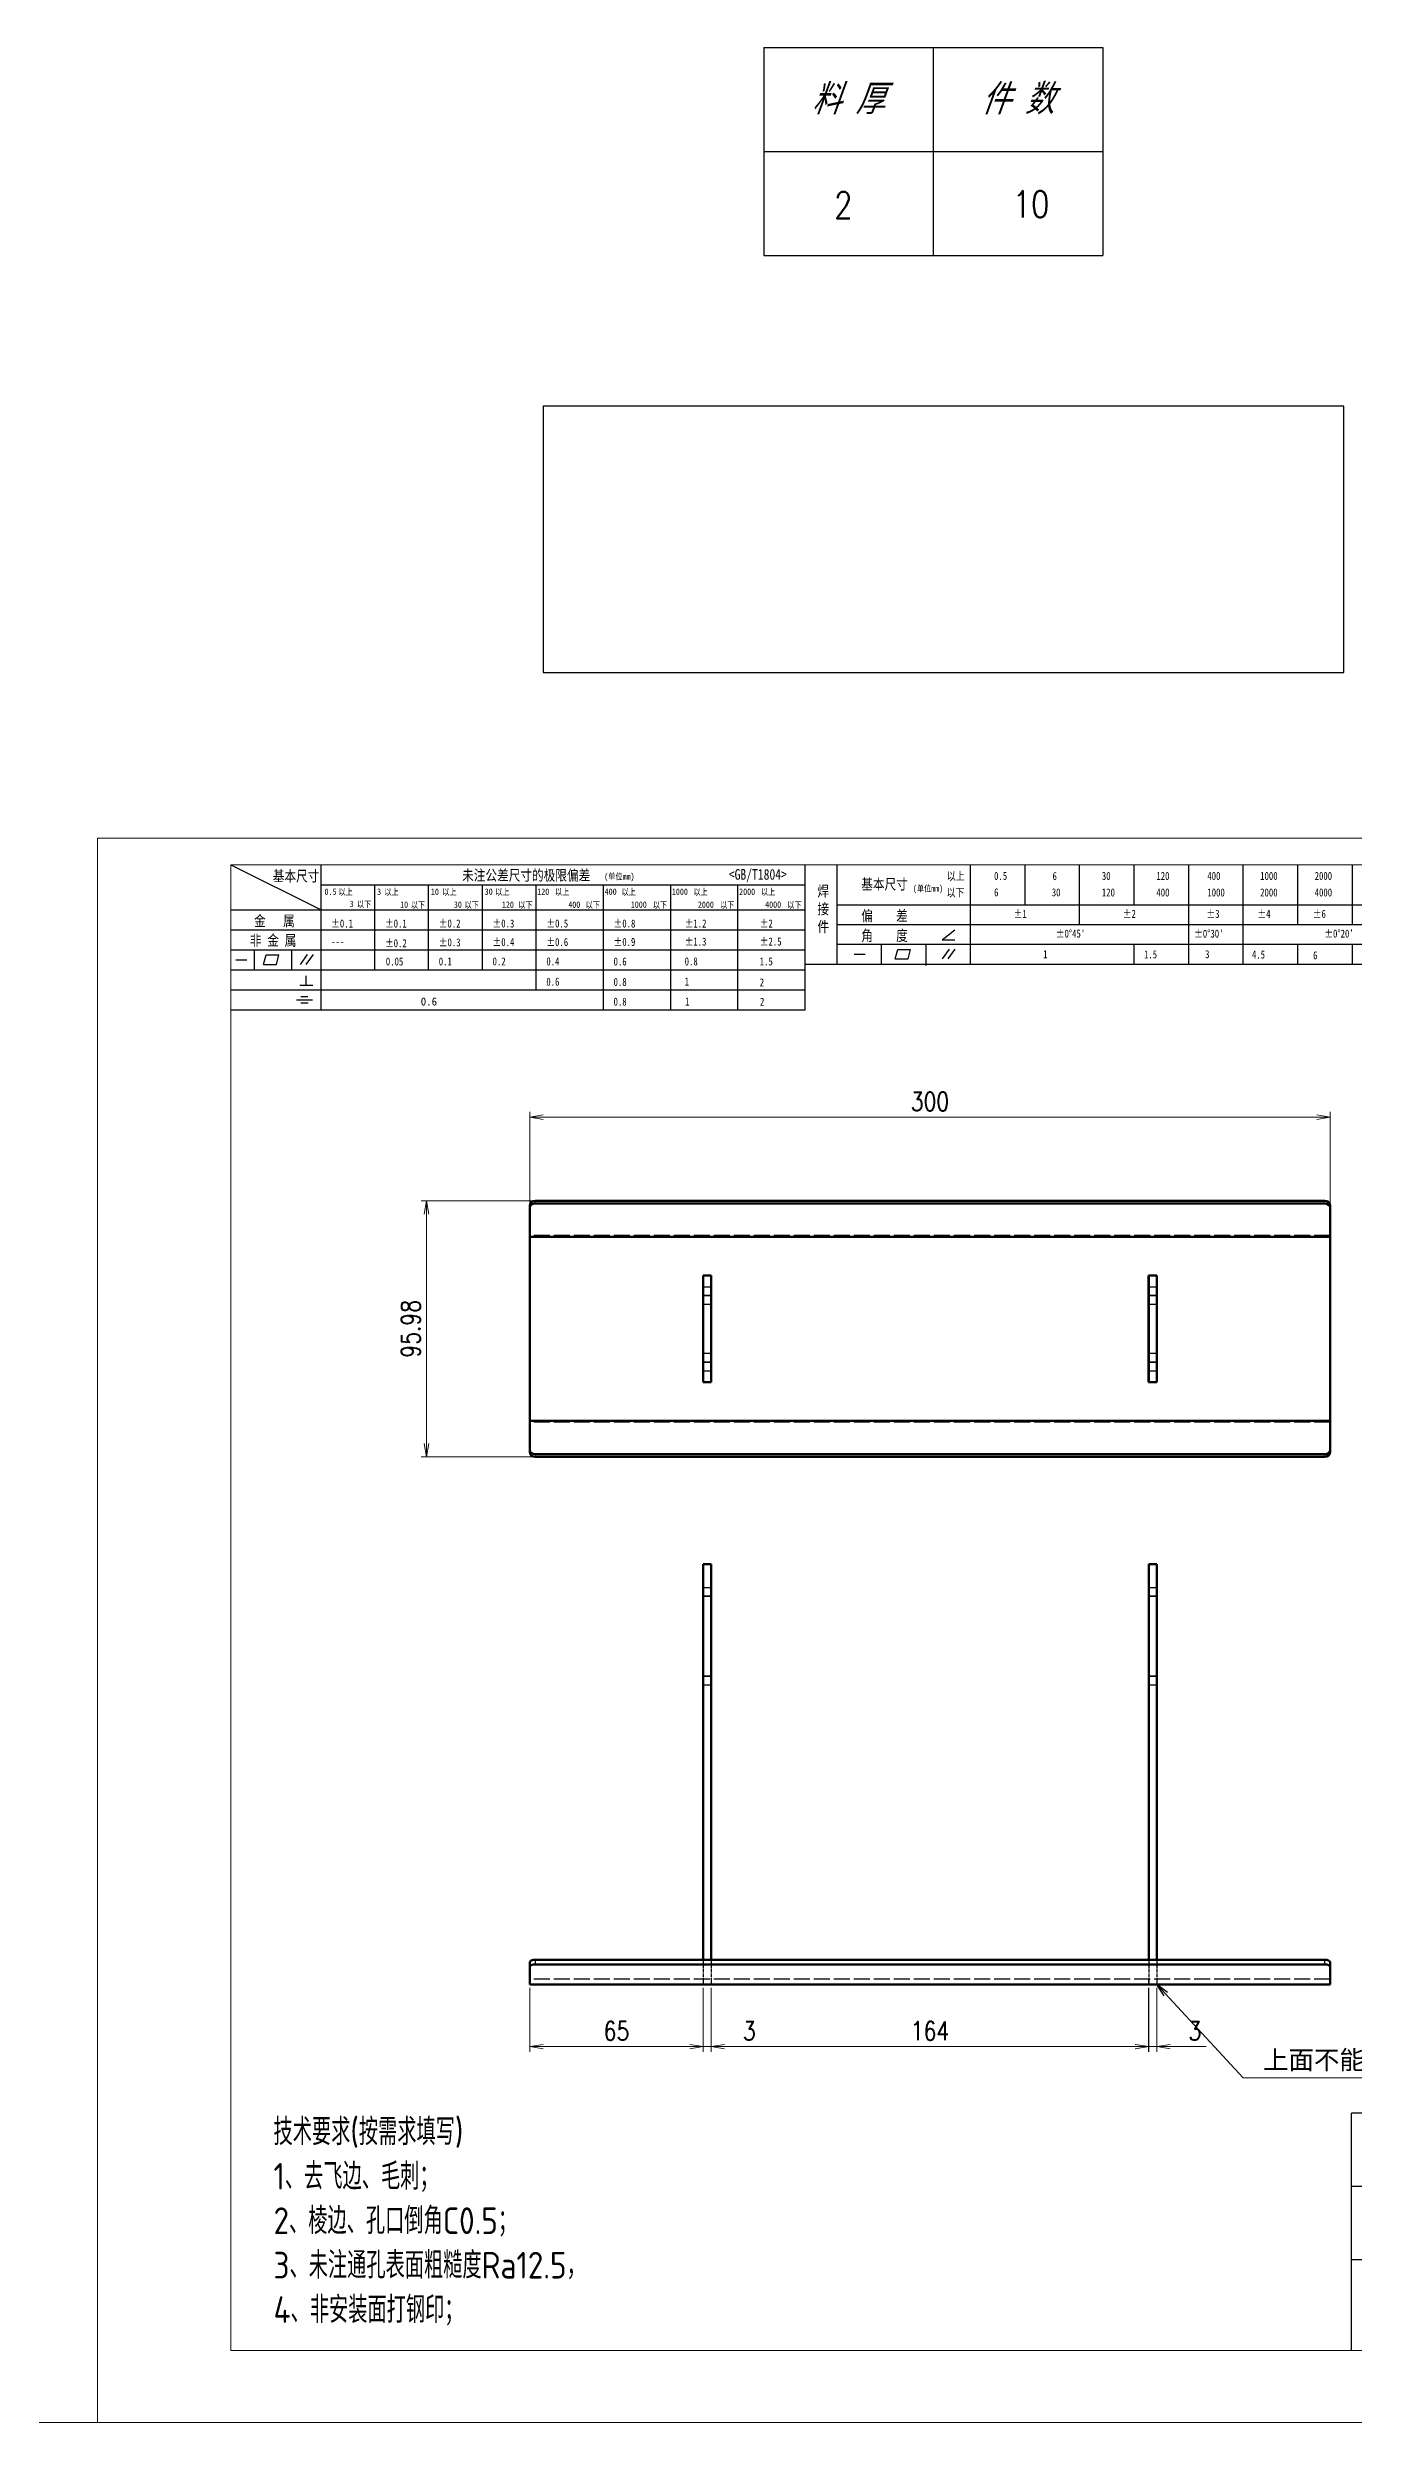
# Model space of a CAD drawing. Header units: millimetres. Extents: x 115 to 3943, y 57 to 947.
# Drawn here: x 1025 to 1515, y 57 to 947 of the extents above; entities that cross this region are included whole.
import ezdxf
from ezdxf.enums import TextEntityAlignment as Align

# ---------------------------------------------------------------- set-up
doc = ezdxf.new("R2010")
doc.units = ezdxf.units.MM
doc.header["$PDMODE"] = 35
doc.linetypes.add('AM_ISO02W050', pattern=[7.5, 6, -1.5])
doc.linetypes.add('AM_ISO08W050', pattern=[18, 12, -1.5, 3, -1.5])
for name, color, linetype, lineweight in [('CENTER', 2, 'AM_ISO08W050', 35), ('DIM', 3, 'Continuous', 25), ('DRAWING', 7, 'Continuous', 50), ('HIDDEN', 1, 'AM_ISO02W050', 25), ('图框', 7, 'Continuous', 18), ('标注线', 3, 'Continuous', 18)]:
    doc.layers.add(name, color=color, linetype=linetype, lineweight=lineweight)
doc.layers.add('图\\M+19E79\\M+195B6\\M+18E9A', color=7, linetype='Continuous')
doc.layers.add('打印', color=7, linetype='Continuous', lineweight=15, plot=False)
doc.layers.add('打印-禁用', color=7, linetype='Continuous', lineweight=15, plot=False)
doc.styles.add('DIM', font='romans.shx', dxfattribs={"width": 0.8, "bigfont": 'bigfont.shx'})
doc.styles.get("Standard").update_dxf_attribs({"font": 'txt.shx', "width": 0.8, "oblique": 20, "bigfont": 'bigfont.shx'})
doc.styles.add('国标', font='simfang.ttf', dxfattribs={"width": 0.8})
doc.styles.add('宋体', font='')
doc.styles.add('机械长仿宋', font='gbenor.shx', dxfattribs={"height": 1, "bigfont": 'gbcbig.shx'})
doc.styles.get('宋体').set_extended_font_data('SimSun')
doc.dimstyles.new('XR 1-2$0', dxfattribs={"dimscale": 2, "dimtxt": 3.5, "dimasz": 2.5, "dimexe": 1, "dimexo": 0.625, "dimgap": 1.2, "dimtad": 1, "dimdsep": 46, "dimtxsty": 'DIM', "dimblk": 'OPEN', "dimcen": 0, "dimclrd": 8, "dimclre": 8, "dimclrt": 2, "dimazin": 2, "dimtfac": 0.5, "dimtmove": 0, "dimatfit": 3, "dimldrblk": 'OPEN', "dimfxl": 0, "dimtolj": 2, "dimlwd": 13, "dimlwe": 13, "dimarcsym": 0})
doc.dimstyles.new('XR 1-2$7', dxfattribs={"dimscale": 2, "dimtxt": 3.5, "dimasz": 2.5, "dimexe": 1, "dimexo": 0.625, "dimgap": 1.2, "dimtad": 1, "dimdsep": 46, "dimtxsty": 'DIM', "dimblk": 'OPEN', "dimcen": 0, "dimclrd": 8, "dimclre": 8, "dimclrt": 2, "dimazin": 2, "dimtfac": 0.5, "dimtmove": 0, "dimatfit": 3, "dimldrblk": 'OPEN', "dimfxl": 0, "dimtolj": 2, "dimlwd": 13, "dimlwe": 13, "dimarcsym": 0})

# ---------------------------------------------------------------- blocks, each defined once
blk = doc.blocks.new('GZDEH零件A3图框V01版')
at = {"layer": '图\\M+19E79\\M+195B6\\M+18E9A', "color": 9}
for p, q in [((2882.49, -1554.46), (2899.37, -1562.92)), ((2899.37, -1581.67), (2899.37, -1554.46)), ((2990.09, -1581.67), (2990.09, -1554.46)), ((2996.09, -1573.08), (2996.09, -1554.46)), ((3021.09, -1561.98), (3021.09, -1554.46)), ((3031.31, -1561.98), (3031.31, -1554.46)), ((3041.53, -1561.98), (3041.53, -1554.46)), ((3051.75, -1561.98), (3051.75, -1554.46)), ((3061.98, -1561.98), (3061.98, -1554.46)), ((3072.2, -1561.98), (3072.2, -1554.46)), ((3082.42, -1561.98), (3082.42, -1554.46)), ((3092.64, -1561.98), (3092.64, -1554.46)), ((2899.37, -1558.24), (2990.09, -1558.24)), ((2909.45, -1574.17), (2909.45, -1558.24)), ((2919.53, -1574.17), (2919.53, -1558.24)), ((2929.61, -1574.17), (2929.61, -1558.24)), ((2939.69, -1577.92), (2939.69, -1558.24)), ((2952.29, -1581.67), (2952.29, -1558.24)), ((2964.89, -1581.67), (2964.89, -1558.24)), ((2977.49, -1581.67), (2977.49, -1558.24)), ((2996.09, -1561.98), (3113.09, -1561.98)), ((3021.09, -1573.08), (3021.09, -1561.98)), ((3041.53, -1565.68), (3041.53, -1561.98)), ((3061.98, -1573.08), (3061.98, -1561.98)), ((3072.2, -1573.08), (3072.2, -1561.98)), ((3082.42, -1565.68), (3082.42, -1561.98)), ((3092.64, -1565.68), (3092.64, -1561.98)), ((2882.49, -1562.92), (2990.09, -1562.92)), ((2882.49, -1566.67), (2990.09, -1566.67)), ((2996.09, -1565.68), (3113.09, -1565.68)), ((3015.75, -1568.51), (3018.15, -1566.66)), ((2882.49, -1570.42), (2990.09, -1570.42)), ((2886.92, -1574.12), (2886.92, -1570.42)), ((2888.59, -1573.16), (2889.07, -1571.37)), ((2889.07, -1571.37), (2891.48, -1571.37)), ((2891, -1573.16), (2891.48, -1571.37)), ((2893.91, -1574.12), (2893.91, -1570.42)), ((2895.52, -1573.16), (2896.85, -1571.3)), ((2896.6, -1573.16), (2897.94, -1571.3)), ((2996.09, -1569.38), (3113.09, -1569.38)), ((2999.26, -1571.23), (3001.32, -1571.23)), ((3004.42, -1573.08), (3004.42, -1569.38)), ((3006.97, -1572.12), (3007.45, -1570.33)), ((3007.45, -1570.33), (3009.86, -1570.33)), ((3009.39, -1572.12), (3009.86, -1570.33)), ((3012.75, -1573.08), (3012.75, -1569.38)), ((3015.75, -1568.51), (3018.15, -1568.51)), ((3015.81, -1572.12), (3017.15, -1570.26)), ((3016.89, -1572.12), (3018.23, -1570.26)), ((3051.75, -1573.08), (3051.75, -1569.38)), ((3082.42, -1573.08), (3082.42, -1569.48)), ((3092.64, -1573.08), (3092.64, -1569.38)), ((2882.49, -1574.17), (2990.09, -1574.17)), ((2883.43, -1572.27), (2885.49, -1572.27)), ((2888.59, -1573.16), (2891, -1573.16)), ((2896.58, -1577.05), (2896.58, -1575.28)), ((2990.09, -1573.08), (3113.09, -1573.08)), ((3006.97, -1572.12), (3009.39, -1572.12)), ((3012.75, -1573.33), (3012.75, -1573.08)), ((2882.49, -1577.92), (2990.09, -1577.92)), ((2894.79, -1579.77), (2897.77, -1579.77)), ((2895.42, -1577.05), (2897.81, -1577.05)), ((2895.57, -1579.17), (2896.92, -1579.17)), ((2895.57, -1580.37), (2896.93, -1580.37)), ((2882.49, -1581.67), (2990.09, -1581.67)), ((3272.49, -1788.46), (3092.49, -1788.46)), ((3181.99, -1802.21), (3092.49, -1802.21)), ((3181.99, -1815.96), (3092.49, -1815.96))]:
    blk.add_line(p, q, dxfattribs=at)
at = {"layer": '图\\M+19E79\\M+195B6\\M+18E9A', "color": 7}
blk.add_line((3272.49, -1788.46), (3092.49, -1788.46), dxfattribs=at)
at = {"layer": '图\\M+19E79\\M+195B6\\M+18E9A', "color": 9, "linetype": 'Continuous'}
blk.add_line((3092.49, -1832.96), (3092.49, -1788.46), dxfattribs=at)
at = {"layer": '图框', "linetype": 'Continuous'}
for p, q in [((2882.49, -1554.46), (2882.49, -1832.96)), ((3272.49, -1554.46), (2882.49, -1554.46)), ((2882.49, -1832.96), (3272.49, -1832.96))]:
    blk.add_line(p, q, dxfattribs=at)
at = {"layer": '打印-禁用', "linetype": 'Continuous'}
for p, q in [((2857.49, -1549.46), (2857.49, -1846.46)), ((3277.49, -1549.46), (2857.49, -1549.46)), ((2857.49, -1846.46), (3277.49, -1846.46))]:
    blk.add_line(p, q, dxfattribs=at)
at = {"layer": '图\\M+19E79\\M+195B6\\M+18E9A', "color": 9, "style": '国标', "width": 0.8}
for s, height, p in [('基本尺寸', 2, (2890.33, -1557.58)), ('未注公差尺寸的极限偏差', 2, (2925.81, -1557.44)), ('<GB/T1804>', 2, (2975.78, -1557.27)), ('基本尺寸', 2, (3000.6, -1559.1)), ('以上', 1.5, (3016.64, -1557.33)), ('0.5', 1.5, (3025.49, -1557.3)), ('6', 1.5, (3036.45, -1557.34)), ('30', 1.5, (3045.69, -1557.31)), ('120', 1.5, (3055.91, -1557.31)), ('400', 1.5, (3065.46, -1557.31)), ('1000', 1.5, (3075.36, -1557.31)), ('2000', 1.5, (3085.57, -1557.31)), ('30', 1.2, (2930.04, -1560.11)), ('以下', 1.5, (3016.58, -1560.43)), ('6', 1.5, (3025.49, -1560.38)), ('30', 1.5, (3036.31, -1560.39)), ('120', 1.5, (3045.69, -1560.41)), ('400', 1.5, (3055.91, -1560.41)), ('1000', 1.5, (3065.46, -1560.41)), ('2000', 1.5, (3075.36, -1560.41)), ('4000', 1.5, (3085.57, -1560.41)), ('金   属', 2, (2886.82, -1565.98)), ('±0.1', 1.5, (2901.27, -1566.23)), ('±0.1', 1.5, (2911.35, -1566.23)), ('±0.2', 1.5, (2921.43, -1566.23)), ('±0.3', 1.5, (2931.51, -1566.23)), ('±0.5', 1.5, (2941.59, -1566.23)), ('±0.8', 1.5, (2954.19, -1566.23)), ('±1.2', 1.5, (2967.51, -1566.23)), ('±2', 1.5, (2981.58, -1566.23)), ('偏    差', 2, (3000.6, -1565.04)), ('角    度', 2, (3000.6, -1568.74)), ('±1', 1.5, (3029.16, -1564.42)), ("±0%%D45'", 1.5, (3037.06, -1568.12)), ('±2', 1.5, (3049.61, -1564.42)), ("±0%%D30'", 1.5, (3062.98, -1568.12)), ('±3', 1.5, (3065.3, -1564.42)), ('±4', 1.5, (3074.85, -1564.42)), ('±6', 1.5, (3085.22, -1564.42)), ("±0%%D20'", 1.5, (3087.38, -1568.12)), ('非 金 属', 2, (2886.02, -1569.65)), ('---', 1.5, (2901.27, -1569.65)), ('±0.2', 1.5, (2911.35, -1569.92)), ('±0.3', 1.5, (2921.43, -1569.77)), ('±0.4', 1.5, (2931.51, -1569.71)), ('±0.6', 1.5, (2941.59, -1569.71)), ('±0.9', 1.5, (2954.19, -1569.68)), ('±1.3', 1.5, (2967.51, -1569.62)), ('±2.5', 1.5, (2981.58, -1569.61)), ('1', 1.5, (3034.69, -1571.98)), ('1.5', 1.5, (3053.59, -1572.01)), ('3', 1.5, (3065.05, -1571.98)), ('4.5', 1.5, (3073.82, -1572.05)), ('6', 1.5, (3085.28, -1572.19)), ('0.1', 1.5, (2921.43, -1573.34)), ('0.2', 1.5, (2931.51, -1573.33)), ('0.4', 1.5, (2941.59, -1573.33)), ('0.6', 1.5, (2941.59, -1577.14)), ('0.6', 1.5, (2954.19, -1573.35)), ('0.8', 1.5, (2954.19, -1577.17)), ('0.8', 1.5, (2967.51, -1573.33)), ('1', 1.5, (2967.51, -1577.12)), ('2', 1.5, (2981.58, -1577.26)), ('1.5', 1.5, (2981.58, -1573.34)), ('0.8', 1.5, (2954.19, -1580.87)), ('1', 1.5, (2967.59, -1580.86)), ('2', 1.5, (2981.62, -1580.89))]:
    blk.add_text(s, height=height, dxfattribs=at).set_placement(p)
at = {"layer": '图\\M+19E79\\M+195B6\\M+18E9A', "color": 9, "lineweight": 15, "style": '国标', "width": 0.8}
for s, p in [('(单位mm)', (2952.44, -1557.27)), ('(单位mm)', (3010.27, -1559.51)), ('0.5', (2900.03, -1560.11)), ('以上', (2902.64, -1560.16)), ('3', (2904.73, -1562.41)), ('以下', (2906.1, -1562.46)), ('3', (2909.88, -1560.11)), ('以上', (2911.25, -1560.16)), ('10', (2914.19, -1562.54)), ('以下', (2916.18, -1562.59)), ('10', (2919.96, -1560.11)), ('以上', (2922.09, -1560.16)), ('30', (2924.27, -1562.54)), ('以下', (2926.26, -1562.59)), ('以上', (2932.02, -1560.16)), ('120', (2933.26, -1562.54)), ('以下', (2936.34, -1562.59)), ('120', (2939.88, -1560.11)), ('以上', (2943.21, -1560.16)), ('400', (2945.7, -1562.54)), ('以下', (2948.94, -1562.59)), ('400', (2952.52, -1560.11)), ('以上', (2955.68, -1560.16)), ('1000', (2957.41, -1562.54)), ('以下', (2961.54, -1562.59)), ('1000', (2965.12, -1560.11)), ('以上', (2969.16, -1560.16)), ('2000', (2969.99, -1562.54)), ('以下', (2974.14, -1562.59)), ('2000', (2977.72, -1560.11)), ('以上', (2981.8, -1560.16)), ('4000', (2982.59, -1562.54)), ('以下', (2986.74, -1562.59))]:
    blk.add_text(s, height=1.2, dxfattribs=at).set_placement(p)
at = {"layer": '图\\M+19E79\\M+195B6\\M+18E9A', "color": 9, "lineweight": 13, "style": '国标'}
blk.add_text('0.6', height=1.5, dxfattribs=at).set_placement((2918.05, -1580.85))
at = {"layer": '图\\M+19E79\\M+195B6\\M+18E9A', "color": 9, "style": '国标'}
for s, insert, char_height, width, attachment_point in [('焊\\P接\\P件', (2992.39, -1558.41), 2, 3.1877, 1), ('0.05', (2911.51, -1573.37), 1.5, 5.1982, 7)]:
    blk.add_mtext(s, dxfattribs=dict(at, insert=insert, char_height=char_height, width=width, attachment_point=attachment_point))
blk = doc.blocks.new('DEH A3')
at = {"layer": '图框'}
blk.add_blockref('GZDEH零件A3图框V01版', (-2857.49, 1846.46), dxfattribs=at)
blk = doc.blocks.new('_Open')
at = {"color": 0, "linetype": 'ByBlock', "lineweight": -2}
for p, q in [((-1, 0.17), (0, 0)), ((-1, -0.17), (0, 0)), ((0, 0), (-1, 0))]:
    blk.add_line(p, q, dxfattribs=at)
blk = doc.blocks.new('*D41')
at = {"layer": 'Defpoints', "color": 0, "transparency": 16777216}
for p in [(1206.11, 221.31), (1271.11, 221.31), (1206.11, 197.95)]:
    blk.add_point(p, dxfattribs=at)
at = {"layer": 'DIM', "color": 8, "lineweight": 13, "transparency": 16777216}
for p, q in [((1206.11, 220.06), (1206.11, 195.95)), ((1271.11, 220.06), (1271.11, 195.95)), ((1266.11, 197.95), (1211.11, 197.95))]:
    blk.add_line(p, q, dxfattribs=at)
at = {"layer": 'DIM', "color": 8, "linetype": 'ByBlock', "lineweight": 13, "transparency": 16777216, "xscale": 5, "yscale": 5, "zscale": 5, "rotation": 180}
blk.add_blockref('_Open', (1206.11, 197.95), dxfattribs=at)
at = {"layer": 'DIM', "color": 8, "linetype": 'ByBlock', "lineweight": 13, "transparency": 16777216, "xscale": 5, "yscale": 5, "zscale": 5}
blk.add_blockref('_Open', (1271.11, 197.95), dxfattribs=at)
at = {"layer": 'DIM', "color": 2, "transparency": 16777216, "insert": (1238.61, 203.85), "char_height": 7, "attachment_point": 5, "style": 'DIM'}
blk.add_mtext('\\A2;65', dxfattribs=at)
blk = doc.blocks.new('*D42')
at = {"layer": 'Defpoints', "color": 0, "transparency": 16777216}
for p in [(1271.11, 221.31), (1274.11, 221.31), (1271.11, 197.95)]:
    blk.add_point(p, dxfattribs=at)
at = {"layer": 'DIM', "color": 8, "lineweight": 13, "transparency": 16777216}
for p, q in [((1271.11, 220.06), (1271.11, 195.95)), ((1274.11, 220.06), (1274.11, 195.95)), ((1266.11, 197.95), (1261.11, 197.95)), ((1274.11, 197.95), (1271.11, 197.95)), ((1279.11, 197.95), (1292.64, 197.95))]:
    blk.add_line(p, q, dxfattribs=at)
at = {"layer": 'DIM', "color": 8, "linetype": 'ByBlock', "lineweight": 13, "transparency": 16777216, "xscale": 5, "yscale": 5, "zscale": 5}
blk.add_blockref('_Open', (1271.11, 197.95), dxfattribs=at)
at = {"layer": 'DIM', "color": 8, "linetype": 'ByBlock', "lineweight": 13, "transparency": 16777216, "xscale": 5, "yscale": 5, "zscale": 5, "rotation": 180}
blk.add_blockref('_Open', (1274.11, 197.95), dxfattribs=at)
at = {"layer": 'DIM', "color": 2, "transparency": 16777216, "insert": (1288.38, 203.85), "char_height": 7, "attachment_point": 5, "style": 'DIM'}
blk.add_mtext('\\A2;3', dxfattribs=at)
blk = doc.blocks.new('*D43')
at = {"layer": 'Defpoints', "color": 0, "transparency": 16777216}
for p in [(1274.11, 221.31), (1438.11, 221.31), (1438.11, 197.95)]:
    blk.add_point(p, dxfattribs=at)
at = {"layer": 'DIM', "color": 8, "lineweight": 13, "transparency": 16777216}
for p, q in [((1274.11, 220.06), (1274.11, 195.95)), ((1438.11, 220.06), (1438.11, 195.95)), ((1279.11, 197.95), (1433.11, 197.95))]:
    blk.add_line(p, q, dxfattribs=at)
at = {"layer": 'DIM', "color": 8, "linetype": 'ByBlock', "lineweight": 13, "transparency": 16777216, "xscale": 5, "yscale": 5, "zscale": 5, "rotation": 180}
blk.add_blockref('_Open', (1274.11, 197.95), dxfattribs=at)
at = {"layer": 'DIM', "color": 8, "linetype": 'ByBlock', "lineweight": 13, "transparency": 16777216, "xscale": 5, "yscale": 5, "zscale": 5}
blk.add_blockref('_Open', (1438.11, 197.95), dxfattribs=at)
at = {"layer": 'DIM', "color": 2, "transparency": 16777216, "insert": (1356.11, 203.85), "char_height": 7, "attachment_point": 5, "style": 'DIM'}
blk.add_mtext('\\A2;164', dxfattribs=at)
blk = doc.blocks.new('*D44')
at = {"layer": 'Defpoints', "color": 0, "transparency": 16777216}
for p in [(1438.06, 221.31), (1441.11, 221.31), (1441.11, 197.95)]:
    blk.add_point(p, dxfattribs=at)
at = {"layer": 'DIM', "color": 8, "lineweight": 13, "transparency": 16777216}
for p, q in [((1438.06, 220.06), (1438.06, 195.95)), ((1441.11, 220.06), (1441.11, 195.95)), ((1433.06, 197.95), (1428.06, 197.95)), ((1438.06, 197.95), (1441.11, 197.95)), ((1446.11, 197.95), (1459.64, 197.95))]:
    blk.add_line(p, q, dxfattribs=at)
at = {"layer": 'DIM', "color": 8, "linetype": 'ByBlock', "lineweight": 13, "transparency": 16777216, "xscale": 5, "yscale": 5, "zscale": 5}
blk.add_blockref('_Open', (1438.06, 197.95), dxfattribs=at)
at = {"layer": 'DIM', "color": 8, "linetype": 'ByBlock', "lineweight": 13, "transparency": 16777216, "xscale": 5, "yscale": 5, "zscale": 5, "rotation": 180}
blk.add_blockref('_Open', (1441.11, 197.95), dxfattribs=at)
at = {"layer": 'DIM', "color": 2, "transparency": 16777216, "insert": (1455.38, 203.85), "char_height": 7, "attachment_point": 5, "style": 'DIM'}
blk.add_mtext('\\A2;3', dxfattribs=at)
blk = doc.blocks.new('*D45')
at = {"layer": 'Defpoints', "color": 0, "transparency": 16777216}
for p in [(1208.11, 515.05), (1167.38, 419.07), (1208.11, 419.07)]:
    blk.add_point(p, dxfattribs=at)
at = {"layer": 'DIM', "color": 8, "lineweight": 13, "transparency": 16777216}
for p, q in [((1206.86, 515.05), (1165.38, 515.05)), ((1167.38, 510.05), (1167.38, 424.07)), ((1206.86, 419.07), (1165.38, 419.07))]:
    blk.add_line(p, q, dxfattribs=at)
at = {"layer": 'DIM', "color": 8, "linetype": 'ByBlock', "lineweight": 13, "transparency": 16777216, "xscale": 5, "yscale": 5, "zscale": 5}
for p, rotation in [((1167.38, 515.05), 90), ((1167.38, 419.07), 270)]:
    blk.add_blockref('_Open', p, dxfattribs=dict(at, rotation=rotation))
at = {"layer": 'DIM', "color": 2, "transparency": 16777216, "insert": (1161.48, 467.06), "char_height": 7, "attachment_point": 5, "rotation": 90, "style": 'DIM'}
blk.add_mtext('\\A2;95.98', dxfattribs=at)
blk = doc.blocks.new('*D46')
at = {"layer": 'Defpoints', "color": 0, "transparency": 16777216}
for p in [(1506.11, 546.39), (1206.11, 512.31), (1506.11, 508.72)]:
    blk.add_point(p, dxfattribs=at)
at = {"layer": 'DIM', "color": 8, "lineweight": 13, "transparency": 16777216}
for p, q in [((1206.11, 513.56), (1206.11, 548.39)), ((1211.11, 546.39), (1501.11, 546.39)), ((1506.11, 509.97), (1506.11, 548.39))]:
    blk.add_line(p, q, dxfattribs=at)
at = {"layer": 'DIM', "color": 8, "linetype": 'ByBlock', "lineweight": 13, "transparency": 16777216, "xscale": 5, "yscale": 5, "zscale": 5, "rotation": 180}
blk.add_blockref('_Open', (1206.11, 546.39), dxfattribs=at)
at = {"layer": 'DIM', "color": 8, "linetype": 'ByBlock', "lineweight": 13, "transparency": 16777216, "xscale": 5, "yscale": 5, "zscale": 5}
blk.add_blockref('_Open', (1506.11, 546.39), dxfattribs=at)
at = {"layer": 'DIM', "color": 2, "transparency": 16777216, "insert": (1356.11, 552.29), "char_height": 7, "attachment_point": 5, "style": 'DIM'}
blk.add_mtext('\\A2;300', dxfattribs=at)
blk = doc.blocks.new('*T64')
at = {"color": 0, "linetype": 'ByBlock', "lineweight": -2, "transparency": 16777216}
for p, q in [((0, 0), (127, 0)), ((0, 0), (0, -78)), ((63.5, 0), (63.5, -78)), ((127, 0), (127, -78)), ((0, -39), (127, -39)), ((0, -78), (127, -78))]:
    blk.add_line(p, q, dxfattribs=at)
at = {"color": 0, "transparency": 16777216, "char_height": 10, "width": 60.5, "attachment_point": 5}
for s, insert in [('{\\fSimSun|b0|i0|c134|p2;料 厚}', (31.75, -19.5)), ('{\\fSimSun|b0|i0|c134|p2;件 数}', (95.25, -19.5))]:
    blk.add_mtext(s, dxfattribs=dict(at, insert=insert))
blk = doc.blocks.new('拆图参数')
blk.add_blockref('*T64', (-63.5, 78))
at = {"style": 'DIM', "width": 0.8}
blk.add_attdef('6', text='', height=10, dxfattribs=at).set_placement((-37.13, 18.91), align=Align.MIDDLE_LEFT)
blk.add_attdef('1', text='', height=10, dxfattribs=at).set_placement((36.65, 19.27), align=Align.MIDDLE_CENTER)

msp = doc.modelspace()

# ---------------------------------------------------------------- linework, layer by layer
at = {"color": 7, "lineweight": 13, "ltscale": 0.025}
for p, q in [((1208.11, 514.047), (1208.11, 515.047)), ((1504.11, 515.047), (1504.11, 514.047)), ((1208.11, 420.066), (1208.11, 419.066)), ((1504.11, 420.066), (1504.11, 419.066))]:
    msp.add_line(p, q, dxfattribs=at)
at = {"color": 7, "lineweight": 13, "ltscale": 0.043301}
for p, q in [((1208.11, 230.541), (1208.11, 228.809)), ((1504.11, 230.541), (1504.11, 228.809))]:
    msp.add_line(p, q, dxfattribs=at)
at = {"color": 7}
msp.add_lwpolyline([(1211.195, 713.084), (1511.195, 713.084), (1511.195, 812.934), (1211.195, 812.934)], close=True, dxfattribs=at)
at = {"layer": 'CENTER', "ltscale": 0.09}
for p, q in [((1270.81, 479.556), (1274.41, 479.556)), ((1437.81, 479.556), (1441.41, 479.556)), ((1270.81, 454.556), (1274.41, 454.556)), ((1437.81, 454.556), (1441.41, 454.556)), ((1270.81, 366.809), (1274.41, 366.809)), ((1437.81, 366.809), (1441.41, 366.809)), ((1270.81, 336.809), (1274.41, 336.809)), ((1437.81, 336.809), (1441.41, 336.809))]:
    msp.add_line(p, q, dxfattribs=at)
at = {"layer": 'DRAWING', "ltscale": 0.025}
for p, q in [((1206.11, 513.315), (1206.11, 512.315)), ((1506.11, 512.315), (1506.11, 513.315)), ((1206.11, 420.798), (1206.11, 421.798)), ((1506.11, 420.798), (1506.11, 421.798))]:
    msp.add_line(p, q, dxfattribs=at)
at = {"layer": 'DRAWING', "ltscale": 0.269856}
for p, q in [((1206.11, 512.315), (1206.11, 501.52)), ((1506.11, 501.52), (1506.11, 512.315)), ((1206.11, 432.592), (1206.11, 421.798)), ((1506.11, 421.798), (1506.11, 432.592))]:
    msp.add_line(p, q, dxfattribs=at)
at = {"layer": 'DRAWING'}
for p, q in [((1504.11, 515.047), (1208.11, 515.047)), ((1504.11, 514.047), (1208.11, 514.047)), ((1506.11, 501.52), (1206.11, 501.52)), ((1206.11, 501.52), (1206.11, 432.592)), ((1506.11, 432.592), (1506.11, 501.52)), ((1271.11, 487.056), (1271.11, 447.056)), ((1271.11, 487.056), (1271.11, 447.056)), ((1274.11, 447.056), (1274.11, 487.056)), ((1274.16, 447.056), (1274.16, 487.056)), ((1438.06, 487.056), (1438.06, 447.056)), ((1438.11, 487.056), (1438.11, 447.056)), ((1441.11, 447.056), (1441.11, 487.056)), ((1506.11, 432.592), (1206.11, 432.592)), ((1504.11, 420.066), (1208.11, 420.066)), ((1504.11, 419.066), (1208.11, 419.066)), ((1271.11, 378.809), (1271.11, 230.541)), ((1274.11, 378.809), (1274.11, 230.541)), ((1438.11, 378.809), (1438.11, 230.541)), ((1441.11, 378.809), (1441.11, 230.541)), ((1504.11, 230.541), (1208.11, 230.541)), ((1504.11, 228.809), (1208.11, 228.809)), ((1506.11, 221.309), (1206.11, 221.309))]:
    msp.add_line(p, q, dxfattribs=at)
at = {"layer": 'DRAWING', "ltscale": 0.075}
for p, q in [((1274.11, 487.056), (1271.11, 487.056)), ((1441.11, 487.056), (1438.11, 487.056)), ((1271.11, 447.056), (1274.11, 447.056)), ((1438.11, 447.056), (1441.11, 447.056)), ((1271.11, 378.809), (1274.11, 378.809)), ((1438.11, 378.809), (1441.11, 378.809)), ((1271.11, 221.309), (1274.11, 221.309)), ((1438.11, 221.309), (1441.11, 221.309))]:
    msp.add_line(p, q, dxfattribs=at)
at = {"layer": 'DRAWING', "ltscale": 0.001247}
msp.add_line((1274.16, 487.056), (1274.11, 487.056), dxfattribs=at)
at = {"layer": 'DRAWING', "ltscale": 0.001253}
msp.add_line((1438.11, 487.056), (1438.06, 487.056), dxfattribs=at)
at = {"layer": 'DRAWING', "ltscale": 0.07625}
for p, q in [((1271.11, 447.056), (1274.16, 447.056)), ((1438.06, 447.056), (1441.11, 447.056))]:
    msp.add_line(p, q, dxfattribs=at)
at = {"layer": 'DRAWING', "ltscale": 0.043301}
for p, q in [((1206.11, 227.809), (1206.11, 229.541)), ((1506.11, 227.809), (1506.11, 229.541))]:
    msp.add_line(p, q, dxfattribs=at)
at = {"layer": 'DRAWING', "ltscale": 0.1625}
for p, q in [((1206.11, 227.809), (1206.11, 221.309)), ((1506.11, 221.309), (1506.11, 227.809))]:
    msp.add_line(p, q, dxfattribs=at)
at = {"layer": 'DRAWING'}
for centre, major_axis, ratio, start_param, end_param in [((1208.11, 513.315), (-2, 0), 0.8660254, 4.712389, 6.2831853), ((1208.11, 512.315), (2, 0), 0.8660254, 1.5707963, 3.1415927), ((1504.11, 513.315), (-2, 0), 0.8660254, 3.1415927, 4.712389), ((1504.11, 512.315), (-2, 0), 0.8660254, 3.1415927, 4.712389), ((1208.11, 421.798), (-2, 0), 0.8660254, 0, 1.5707963), ((1208.11, 420.798), (2, 0), 0.8660254, 3.1415927, 4.712389), ((1504.11, 421.798), (-2, 0), 0.8660254, 1.5707963, 3.1415927), ((1504.11, 420.798), (2, 0), 0.8660254, 4.712389, 6.2831853), ((1208.11, 229.541), (-2, 0), 0.5, 4.712389, 6.2831853), ((1208.11, 227.809), (2, 0), 0.5, 1.5707963, 3.1415927), ((1504.11, 229.541), (-2, 0), 0.5, 3.1415927, 4.712389), ((1504.11, 227.809), (2, 0), 0.5, 6.2831853, 7.8539816)]:
    msp.add_ellipse(centre, major_axis=major_axis, ratio=ratio, start_param=start_param, end_param=end_param, dxfattribs=at)
at = {"layer": 'HIDDEN'}
for p, q in [((1506.11, 502.056), (1206.11, 502.056)), ((1441.11, 447.056), (1441.11, 487.056)), ((1506.11, 432.056), (1206.11, 432.056)), ((1506.11, 223.309), (1206.11, 223.309)), ((1504.11, 230.541), (1208.11, 230.541)), ((1504.11, 228.809), (1208.11, 228.809))]:
    msp.add_line(p, q, dxfattribs=at)
at = {"layer": 'HIDDEN', "ltscale": 0.075003}
msp.add_line((1274.11, 487.056), (1271.11, 487.056), dxfattribs=at)
at = {"layer": 'HIDDEN', "ltscale": 0.075}
for p, q in [((1271.11, 482.806), (1274.11, 482.806)), ((1438.11, 482.806), (1441.11, 482.806)), ((1271.11, 476.306), (1274.11, 476.306)), ((1438.11, 476.306), (1441.11, 476.306)), ((1274.11, 457.806), (1271.11, 457.806)), ((1441.11, 457.806), (1438.11, 457.806)), ((1271.11, 451.306), (1274.11, 451.306)), ((1438.11, 451.306), (1441.11, 451.306)), ((1271.11, 370.059), (1274.11, 370.059)), ((1271.11, 370.059), (1274.11, 370.059)), ((1271.11, 366.809), (1274.11, 366.809)), ((1271.11, 366.809), (1274.11, 366.809)), ((1274.11, 366.809), (1271.11, 366.809)), ((1271.11, 366.809), (1274.11, 366.809)), ((1438.11, 370.059), (1441.11, 370.059)), ((1438.11, 370.059), (1441.11, 370.059)), ((1438.11, 366.809), (1441.11, 366.809)), ((1438.11, 366.809), (1441.11, 366.809)), ((1441.11, 366.809), (1438.11, 366.809)), ((1438.11, 366.809), (1441.11, 366.809)), ((1274.11, 336.809), (1271.11, 336.809)), ((1271.11, 336.809), (1274.11, 336.809)), ((1271.11, 336.809), (1274.11, 336.809)), ((1274.11, 336.809), (1271.11, 336.809)), ((1271.11, 333.559), (1274.11, 333.559)), ((1271.11, 333.559), (1274.11, 333.559)), ((1441.11, 336.809), (1438.11, 336.809)), ((1438.11, 336.809), (1441.11, 336.809)), ((1438.11, 336.809), (1441.11, 336.809)), ((1441.11, 336.809), (1438.11, 336.809)), ((1438.11, 333.559), (1441.11, 333.559)), ((1438.11, 333.559), (1441.11, 333.559))]:
    msp.add_line(p, q, dxfattribs=at)
at = {"layer": 'HIDDEN', "ltscale": 0.074997}
msp.add_line((1441.11, 487.056), (1438.11, 487.056), dxfattribs=at)
at = {"layer": 'HIDDEN', "ltscale": 0.043301}
for p, q in [((1208.11, 230.541), (1208.11, 228.809)), ((1504.11, 228.809), (1504.11, 230.541))]:
    msp.add_line(p, q, dxfattribs=at)
at = {"layer": 'HIDDEN', "ltscale": 0.230802}
for p, q in [((1271.11, 230.541), (1271.11, 221.309)), ((1274.11, 230.541), (1274.11, 221.309)), ((1438.11, 230.541), (1438.11, 221.309)), ((1441.11, 230.541), (1441.11, 221.309))]:
    msp.add_line(p, q, dxfattribs=at)
at = {"layer": 'HIDDEN', "ltscale": 0.05}
for p, q in [((1271.11, 223.309), (1271.11, 221.309)), ((1274.16, 223.309), (1274.16, 221.309)), ((1438.06, 223.309), (1438.06, 221.309)), ((1441.11, 223.309), (1441.11, 221.309))]:
    msp.add_line(p, q, dxfattribs=at)
at = {"layer": 'HIDDEN'}
for centre, major_axis, start_param, end_param in [((1208.11, 229.541), (-2, 0), 4.712389, 6.2831853), ((1208.11, 227.809), (2, 0), 1.5707963, 3.1415927), ((1504.11, 229.541), (2, 0), 0, 1.5707963), ((1504.11, 227.809), (2, 0), 0, 1.5707963)]:
    msp.add_ellipse(centre, major_axis=major_axis, ratio=0.5, start_param=start_param, end_param=end_param, dxfattribs=at)
at = {"layer": '打印'}
msp.add_lwpolyline([(1044.125, 651.047), (1884.125, 651.047), (1884.125, 57.047), (1044.125, 57.047)], close=True, dxfattribs=at)
at = {"layer": '标注线'}
msp.add_lwpolyline([(115.189, 57.047), (3943.425, 57.047)], dxfattribs=at)

# ---------------------------------------------------------------- block references
at = {"color": 7}
msp.add_blockref('拆图参数', (1357.341, 869.413), dxfattribs=at).add_auto_attribs({'1': '10', '6': '2'})
at = {"layer": '图框', "xscale": 2, "yscale": 2, "zscale": 2}
msp.add_blockref('DEH A3', (1044.125, 57.047), dxfattribs=at)

# ---------------------------------------------------------------- texts
at = {"layer": 'DIM', "color": 2, "insert": (1480.918, 188.695), "char_height": 7, "attachment_point": 7, "style": '宋体'}
msp.add_mtext('上面不能有焊缝', dxfattribs=at)
at = {"layer": '标注线', "color": 2, "insert": (1110.073, 93.384), "char_height": 10, "width": 114.82461, "attachment_point": 7, "style": '机械长仿宋'}
msp.add_mtext('\\A2;技术要求(按需求填写)\\P1、去飞边、毛刺；\\P2、棱边、孔口倒角C0.5；\\P3、未注通孔表面粗糙度Ra12.5，\\P4、非安装面打钢印；', dxfattribs=at)

# ---------------------------------------------------------------- dimensions: what is measured, and where the dimension line sits
at = {"layer": 'DIM'}
for base, p1, p2, picture, middle in [((1506.11, 546.388), (1206.11, 512.315), (1506.11, 508.717), '*D46', (1356.11, 552.288)), ((1206.11, 197.952), (1271.11, 221.309), (1206.11, 221.309), '*D41', (1238.61, 203.852)), ((1438.11, 197.952), (1274.11, 221.309), (1438.11, 221.309), '*D43', (1356.11, 203.852))]:
    dim = msp.add_linear_dim(base=base, p1=p1, p2=p2, dimstyle='XR 1-2$0', dxfattribs=at)
    dim.commit()
    dim.dimension.update_dxf_attribs({"geometry": picture, "text_midpoint": middle})
dim = msp.add_linear_dim(base=(1167.379, 419.066), p1=(1208.11, 515.047), p2=(1208.11, 419.066), angle=90, dimstyle='XR 1-2$0', dxfattribs=at)
dim.commit()
dim.dimension.update_dxf_attribs({"geometry": '*D45', "text_midpoint": (1161.479, 467.056)})
dim = msp.add_linear_dim(base=(1271.11, 197.952), p1=(1274.11, 221.309), p2=(1271.11, 221.309), dimstyle='XR 1-2$0', dxfattribs=at)
dim.commit()
dim.dimension.update_dxf_attribs({"geometry": '*D42', "text_midpoint": (1288.376, 197.952), "dimtype": 160})
dim = msp.add_linear_dim(base=(1441.11, 197.952), p1=(1438.06, 221.309), p2=(1441.11, 221.309), dimstyle='XR 1-2$0', override={"dimdec": 0}, dxfattribs=at)
dim.commit()
dim.dimension.update_dxf_attribs({"geometry": '*D44', "text_midpoint": (1455.376, 203.852)})

# ---------------------------------------------------------------- leaders
at = {"layer": 'DIM', "annotation_type": 0, "has_hookline": 1, "hookline_direction": 0, "text_width": 69.218}
msp.add_leader([(1441.11, 221.309), (1473.518, 186.295), (1478.518, 186.295)], dimstyle='XR 1-2$7', override={"dimgap": 1.2, "dimtad": 1}, dxfattribs=at)

doc.saveas('drawing.dxf')
